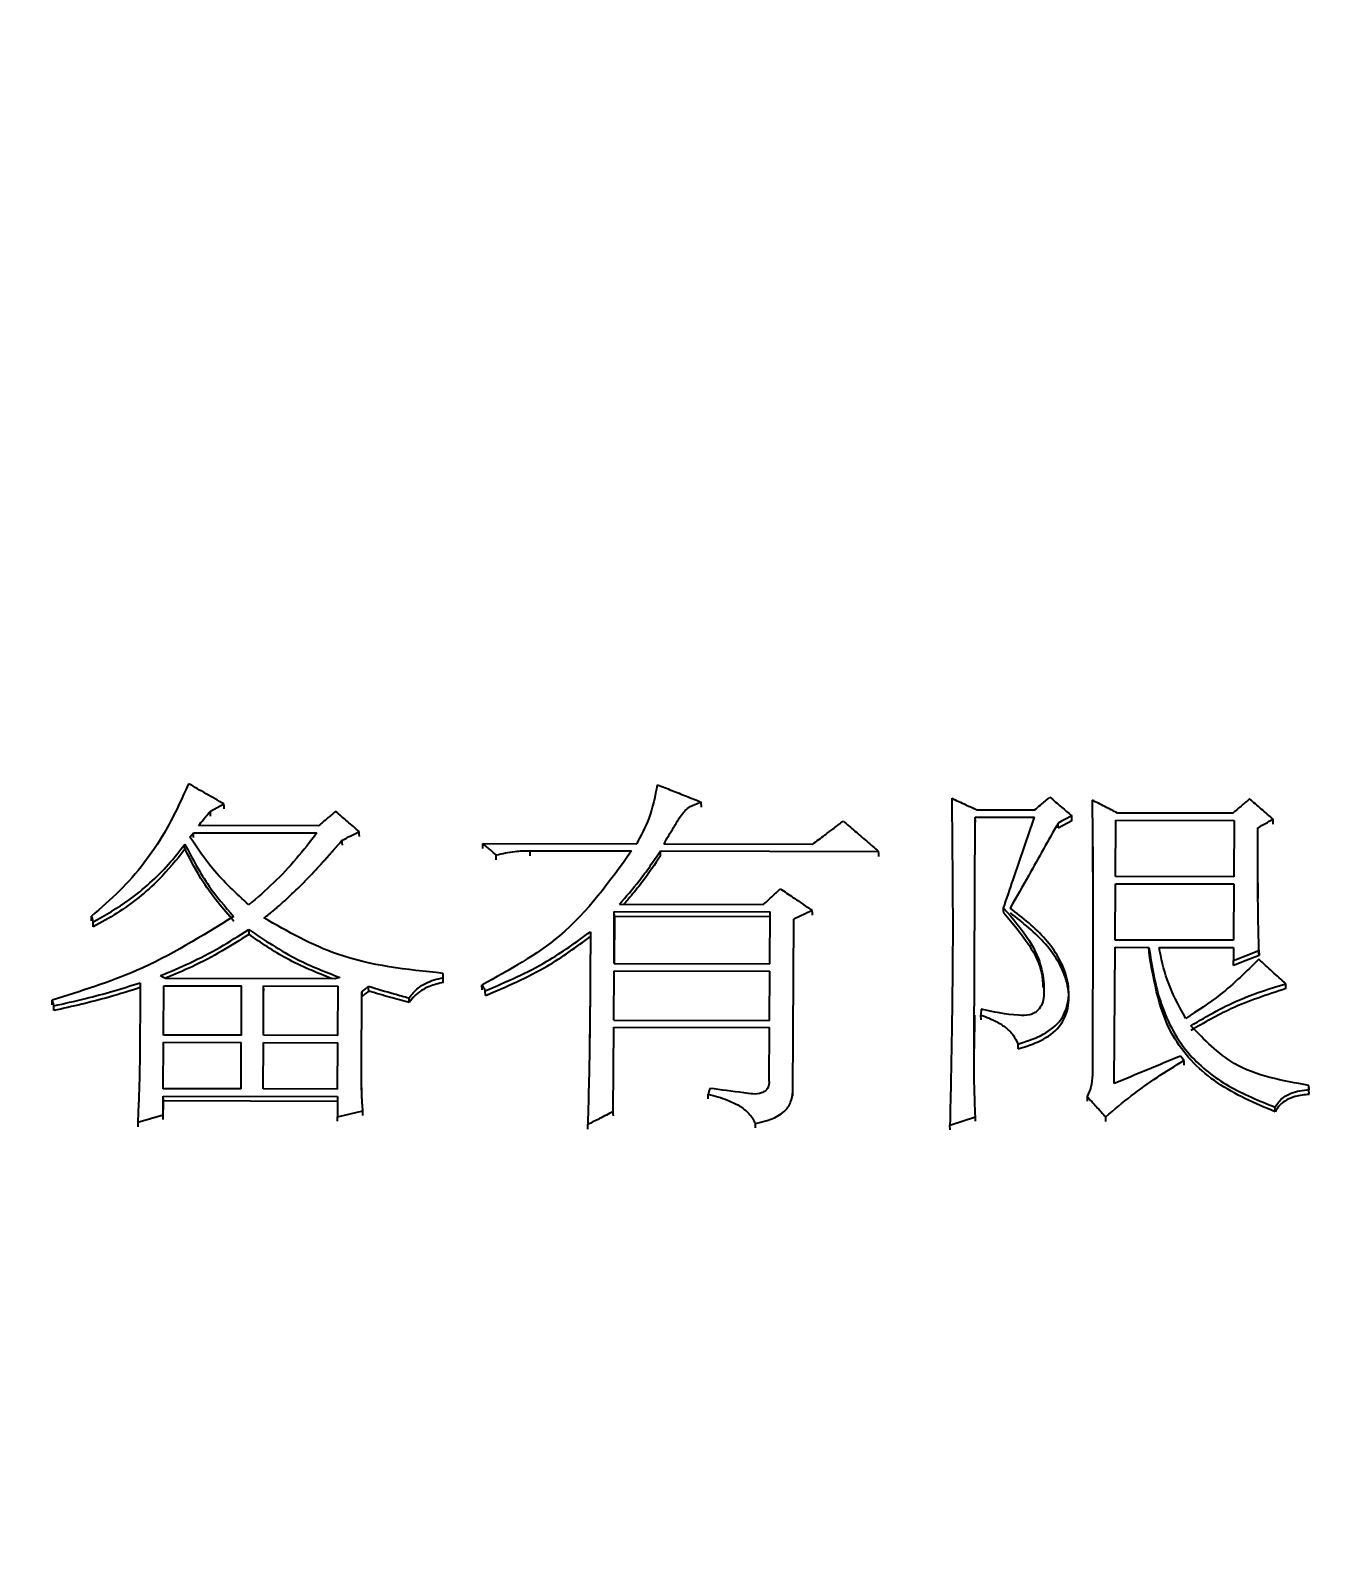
# Model space of a CAD drawing. Header units: millimetres. Extents: x 2312 to 3992, y 755 to 1943.
# Drawn here: x 2755.5 to 2762.91, y 1694.13 to 1702.97 of the extents above; entities that cross this region are included whole.
import ezdxf

# ---------------------------------------------------------------- set-up
doc = ezdxf.new("R2010")
doc.units = ezdxf.units.MM
doc.layers.add('标注', color=3, linetype='Continuous', lineweight=13)
doc.styles.add('SLDTEXTSTYLE1', font='txt.shx', dxfattribs={"width": 0.7, "bigfont": 'gbcbig.shx'})
doc.dimstyles.new('SLDDIMSTYLE12$0', dxfattribs={"dimtxt": 12, "dimasz": 10, "dimexe": 0, "dimexo": 0.0625, "dimgap": 0.875, "dimtad": 1, "dimdec": 1, "dimlfac": 1.8, "dimrnd": 1e-09, "dimzin": 12, "dimdsep": 46, "dimtxsty": 'SLDTEXTSTYLE1', "dimcen": 0.09, "dimdle": 8.16, "dimclrd": 3, "dimclre": 3, "dimadec": 0, "dimazin": 3, "dimtfac": 1, "dimtdec": 1, "dimtofl": 0, "dimtmove": 0, "dimatfit": 3, "dimfxl": 0, "dimfrac": 2, "dimtolj": 1, "dimlwd": 5, "dimlwe": 5, "dimarcsym": 0})

# ---------------------------------------------------------------- blocks, each defined once
blk = doc.blocks.new('*D45')
at = {"layer": 'Defpoints', "color": 0, "transparency": 16777216}
for p in [(2923.8087, 1855.6408), (2923.8087, 1839.6737), (2684.6011, 1694.1345)]:
    blk.add_point(p, dxfattribs=at)
at = {"layer": '标注', "color": 3, "lineweight": 5, "transparency": 16777216}
blk.add_line((2684.6011, 1694.197), (2684.6011, 1855.6408), dxfattribs=at)
at = {"layer": '标注', "color": 3, "linetype": 'Continuous', "lineweight": 5, "transparency": 16777216}
for p, q in [((2694.6011, 1855.6408), (2913.8087, 1855.6408)), ((2923.8087, 1839.7362), (2923.8087, 1855.6408))]:
    blk.add_line(p, q, dxfattribs=at)
at = {"layer": '标注', "color": 3, "transparency": 16777216}
for points in [[(2694.6011, 1857.3075), (2694.6011, 1853.9742), (2684.6011, 1855.6408)], [(2913.8087, 1857.3075), (2913.8087, 1853.9742), (2923.8087, 1855.6408)]]:
    blk.add_solid(points, dxfattribs=at)
at = {"layer": '标注', "color": 0, "transparency": 16777216, "insert": (2804.2049, 1867.9444), "char_height": 10, "attachment_point": 5, "style": 'SLDTEXTSTYLE1'}
blk.add_mtext('\\A1;{\\H2.28571x;290}', dxfattribs=at)

msp = doc.modelspace()

# ---------------------------------------------------------------- linework, layer by layer
at = {"color": 7, "linetype": 'Continuous', "lineweight": 25}
for p, q in [((2759.3541, 1698.4977), (2759.3533, 1698.5265)), ((2760.9398, 1698.4817), (2761.2708, 1698.481)), ((2757.1523, 1698.3904), (2756.4611, 1698.3919)), ((2760.9228, 1697.1341), (2760.9298, 1698.4403)), ((2760.9298, 1698.4403), (2761.2706, 1698.4395)), ((2760.9306, 1698.4116), (2760.9298, 1698.4403)), ((2761.4856, 1698.4184), (2761.4075, 1698.3772)), ((2761.736, 1698.0983), (2761.7378, 1698.422)), ((2761.7378, 1698.422), (2762.4192, 1698.4205)), ((2761.7385, 1698.3933), (2761.7378, 1698.422)), ((2762.4097, 1698.462), (2761.7477, 1698.4634)), ((2762.4192, 1698.4205), (2762.4174, 1698.0968)), ((2756.4317, 1698.3504), (2757.1423, 1698.3489)), ((2756.4325, 1698.322), (2756.4317, 1698.3504)), ((2762.5561, 1698.3502), (2762.5553, 1698.3787)), ((2756.3834, 1698.2559), (2756.3827, 1698.2842)), ((2758.0961, 1698.2888), (2758.9819, 1698.2869)), ((2758.0968, 1698.2604), (2758.0961, 1698.2888)), ((2758.1744, 1698.194), (2758.1736, 1698.2222)), ((2758.3684, 1698.2467), (2758.9525, 1698.2455)), ((2758.3692, 1698.2181), (2758.3684, 1698.2467)), ((2759.118, 1698.2451), (2760.3738, 1698.2424)), ((2759.1377, 1698.2865), (2759.9944, 1698.2847)), ((2762.5567, 1697.9709), (2762.5556, 1698.1541)), ((2761.734, 1697.7325), (2761.7358, 1698.0568)), ((2761.7358, 1698.0568), (2762.4172, 1698.0553)), ((2761.7365, 1698.0288), (2761.7358, 1698.0568)), ((2762.4174, 1698.0968), (2761.736, 1698.0983)), ((2762.4172, 1698.0553), (2762.4155, 1697.731)), ((2755.8457, 1697.8423), (2755.845, 1697.87)), ((2758.8517, 1697.5972), (2758.8533, 1697.8968)), ((2758.8541, 1697.8686), (2758.8526, 1697.5972)), ((2758.8533, 1697.8968), (2759.7489, 1697.8948)), ((2758.8541, 1697.8686), (2758.8533, 1697.8968)), ((2759.7488, 1697.8667), (2758.8541, 1697.8686)), ((2758.8827, 1697.9383), (2759.7102, 1697.9365)), ((2759.7473, 1697.5953), (2759.7489, 1697.8948)), ((2755.8553, 1697.8091), (2755.8545, 1697.8367)), ((2759.8797, 1696.8607), (2759.885, 1697.853)), ((2761.7296, 1696.9068), (2761.7338, 1697.6909)), ((2761.7338, 1697.6909), (2761.9285, 1697.6905)), ((2762.4155, 1697.731), (2761.734, 1697.7325)), ((2761.9293, 1697.6631), (2761.9285, 1697.6905)), ((2761.9869, 1697.6903), (2762.4152, 1697.6894)), ((2762.4152, 1697.6894), (2762.4148, 1697.6145)), ((2758.8517, 1697.5972), (2759.7473, 1697.5953)), ((2762.4156, 1697.5867), (2762.4148, 1697.6145)), ((2762.5613, 1697.6749), (2762.562, 1697.6446)), ((2757.2449, 1697.509), (2756.2714, 1697.5111)), ((2757.868, 1697.516), (2757.8681, 1697.541)), ((2757.8688, 1697.4889), (2757.868, 1697.516)), ((2757.8689, 1697.5139), (2757.8681, 1697.541)), ((2758.8499, 1697.2721), (2758.8514, 1697.5555)), ((2758.8514, 1697.5555), (2759.7471, 1697.5536)), ((2758.8522, 1697.5284), (2758.8514, 1697.5555)), ((2759.7456, 1697.2702), (2759.7471, 1697.5536)), ((2756.1252, 1697.4864), (2756.1227, 1697.0192)), ((2756.2599, 1697.1859), (2756.2614, 1697.4695)), ((2756.2614, 1697.4695), (2756.7092, 1697.4685)), ((2756.2622, 1697.4425), (2756.2614, 1697.4695)), ((2756.7077, 1697.1849), (2756.7092, 1697.4685)), ((2756.8343, 1697.1847), (2756.8358, 1697.4682)), ((2756.8358, 1697.4682), (2757.2641, 1697.4673)), ((2756.8366, 1697.4413), (2756.8358, 1697.4682)), ((2757.2626, 1697.1837), (2757.2641, 1697.4673)), ((2757.398, 1696.9997), (2757.4002, 1697.4337)), ((2757.4002, 1697.4337), (2757.401, 1697.4068)), ((2758.0924, 1697.4469), (2758.0916, 1697.4739)), ((2758.1117, 1697.4136), (2758.1109, 1697.4405)), ((2758.7138, 1697.4238), (2758.7103, 1697.1139)), ((2761.4663, 1697.4335), (2761.4655, 1697.4606)), ((2762.7166, 1697.4536), (2762.7158, 1697.4806)), ((2755.6192, 1697.3607), (2755.6185, 1697.3875)), ((2757.6734, 1697.3729), (2757.6727, 1697.3997)), ((2760.9628, 1697.3343), (2760.9626, 1697.3009)), ((2758.8499, 1697.2721), (2759.7456, 1697.2702)), ((2760.9246, 1697.3007), (2760.9236, 1697.107)), ((2760.9634, 1697.2742), (2760.9626, 1697.3009)), ((2756.7077, 1697.1849), (2756.2599, 1697.1859)), ((2757.2626, 1697.1837), (2756.8343, 1697.1847)), ((2758.8472, 1696.7458), (2758.8497, 1697.2304)), ((2758.8497, 1697.2304), (2759.7453, 1697.2285)), ((2759.7437, 1696.9195), (2759.7453, 1697.2285)), ((2756.2583, 1696.8768), (2756.2597, 1697.1442)), ((2756.2597, 1697.1442), (2756.7075, 1697.1432)), ((2756.2605, 1697.1178), (2756.2597, 1697.1442)), ((2756.7061, 1696.8759), (2756.7075, 1697.1432)), ((2756.8327, 1696.8756), (2756.8341, 1697.1429)), ((2756.8341, 1697.1429), (2757.2624, 1697.142)), ((2756.8348, 1697.1165), (2756.8341, 1697.1429)), ((2757.261, 1696.8747), (2757.2624, 1697.142)), ((2760.9236, 1697.107), (2760.9228, 1697.1341)), ((2761.1767, 1697.1072), (2761.1759, 1697.1336)), ((2757.3987, 1696.9736), (2757.398, 1696.9997)), ((2762.1295, 1697.0397), (2762.1302, 1697.0134)), ((2762.849, 1696.871), (2762.8491, 1696.8961)), ((2762.8499, 1696.8701), (2762.8491, 1696.8961)), ((2756.2575, 1696.7263), (2756.2581, 1696.835)), ((2756.2581, 1696.835), (2757.2608, 1696.8329)), ((2756.2589, 1696.8084), (2756.2581, 1696.835)), ((2756.7061, 1696.8759), (2756.2583, 1696.8768)), ((2756.2583, 1696.6998), (2756.2589, 1696.8084)), ((2756.2589, 1696.8084), (2757.2606, 1696.8062)), ((2757.261, 1696.8747), (2756.8327, 1696.8756)), ((2757.2608, 1696.8329), (2757.2602, 1696.7158)), ((2759.8805, 1696.8348), (2759.8797, 1696.8607)), ((2762.8498, 1696.8451), (2762.849, 1696.871)), ((2757.2609, 1696.6901), (2757.2602, 1696.7158)), ((2760.7841, 1696.6664), (2760.9303, 1696.7162)), ((2758.7015, 1696.6452), (2758.7008, 1696.6708)), ((2760.7848, 1696.6408), (2760.7841, 1696.6664))]:
    msp.add_line(p, q, dxfattribs=at)
at = {"color": 7, "linetype": 'Continuous', "lineweight": 25, "flags": 128}
for points in [[(2756.5297, 1698.4746), (2756.5688, 1698.4953), (2756.6078, 1698.5159)], [(2756.5305, 1698.4459), (2756.5301, 1698.4619), (2756.5297, 1698.4746)], [(2756.6086, 1698.4871), (2756.6082, 1698.5031), (2756.6078, 1698.5159)], [(2761.4848, 1698.4474), (2761.4457, 1698.4267), (2761.4262, 1698.4164), (2761.4067, 1698.4061)], [(2761.4075, 1698.3775), (2761.407, 1698.3934), (2761.4067, 1698.4061)], [(2761.4856, 1698.4184), (2761.4851, 1698.4346), (2761.4848, 1698.4474)], [(2762.6439, 1698.3997), (2762.6435, 1698.4156), (2762.6432, 1698.4283)], [(2756.4121, 1698.3256), (2756.4219, 1698.338), (2756.4317, 1698.3504)], [(2757.2889, 1698.2787), (2757.2885, 1698.2945), (2757.2881, 1698.3071)], [(2757.3865, 1698.3282), (2757.3861, 1698.344), (2757.3858, 1698.3567)], [(2759.1188, 1698.2168), (2759.1184, 1698.2325), (2759.118, 1698.2451)], [(2760.3746, 1698.2141), (2760.3742, 1698.2298), (2760.3738, 1698.2424)], [(2759.9923, 1697.9026), (2759.9518, 1697.8839), (2759.9184, 1697.8684), (2759.885, 1697.853)], [(2759.9931, 1697.8749), (2759.9927, 1697.8902), (2759.9923, 1697.9026)], [(2761.0933, 1697.8891), (2761.0929, 1697.9028), (2761.0925, 1697.9169)], [(2756.75, 1697.7932), (2756.7502, 1697.786), (2756.7504, 1697.7789), (2756.7507, 1697.7657)], [(2759.8857, 1697.8253), (2759.8853, 1697.8406), (2759.885, 1697.853)], [(2761.7346, 1697.6635), (2761.7341, 1697.6786), (2761.7338, 1697.6909)], [(2762.4148, 1697.6145), (2762.488, 1697.6435), (2762.5612, 1697.6725)], [(2762.562, 1697.6446), (2762.4888, 1697.6157), (2762.4156, 1697.5867)], [(2762.562, 1697.6446), (2762.5615, 1697.6602), (2762.5612, 1697.6725)], [(2756.2714, 1697.5111), (2756.2568, 1697.5195), (2756.2423, 1697.5278)], [(2757.2742, 1697.5173), (2757.2595, 1697.5131), (2757.2449, 1697.509)], [(2757.4002, 1697.4337), (2757.4198, 1697.4503), (2757.4394, 1697.4669)], [(2757.4402, 1697.4394), (2757.4206, 1697.4228), (2757.401, 1697.4062)], [(2757.4402, 1697.4394), (2757.4397, 1697.4548), (2757.4394, 1697.4669)], [(2755.6288, 1697.3273), (2755.6284, 1697.3421), (2755.628, 1697.3541)], [(2758.8505, 1697.2038), (2758.8501, 1697.2184), (2758.8497, 1697.2304)], [(2762.1295, 1697.0397), (2762.1198, 1697.0522), (2762.1101, 1697.0648)], [(2759.3936, 1696.8191), (2759.3933, 1696.8291), (2759.3931, 1696.837), (2759.3929, 1696.845)], [(2761.5735, 1696.8319), (2761.5737, 1696.8253), (2761.5739, 1696.8186), (2761.5742, 1696.8061)], [(2756.1113, 1696.6848), (2756.1844, 1696.7055), (2756.2575, 1696.7263)], [(2756.2583, 1696.7006), (2756.2579, 1696.7146), (2756.2575, 1696.7263)], [(2757.2602, 1696.7158), (2757.3333, 1696.7324), (2757.4064, 1696.7489)], [(2757.4072, 1696.7224), (2757.4067, 1696.7372), (2757.4064, 1696.7489)], [(2758.8479, 1696.7201), (2758.8475, 1696.7341), (2758.8472, 1696.7458)], [(2760.9311, 1696.6906), (2760.9307, 1696.7046), (2760.9303, 1696.7162)], [(2761.6807, 1696.689), (2761.6803, 1696.703), (2761.6799, 1696.7146)], [(2762.6545, 1696.7453), (2762.6543, 1696.752), (2762.6541, 1696.7594), (2762.6538, 1696.7711)], [(2756.1113, 1696.6848), (2756.1117, 1696.67), (2756.1121, 1696.6583)], [(2759.6653, 1696.6515), (2759.6651, 1696.6583), (2759.6649, 1696.6659), (2759.6646, 1696.6771)]]:
    msp.add_lwpolyline(points, dxfattribs=at)
at = {"color": 7, "linetype": 'Continuous', "lineweight": 25}
for points, knots in [([(2756.404, 1698.6323), (2756.3606, 1698.5361), (2756.2887, 1698.3768), (2756.1497, 1698.1722), (2756.0095, 1698.011), (2755.9, 1697.9172), (2755.8449, 1697.87)], [0, 0, 0, 0, 0.334574, 0.553688, 0.775445, 1, 1, 1, 1]), ([(2756.6078, 1698.5159), (2756.5739, 1698.5353), (2756.5059, 1698.5741), (2756.438, 1698.6129), (2756.404, 1698.6323)], [0, 0, 0, 0, 0.5, 1, 1, 1, 1]), ([(2759.1006, 1698.6265), (2759.0876, 1698.5606), (2759.0643, 1698.4422), (2759.0072, 1698.3346), (2758.9819, 1698.2869)], [0, 0, 0, 0, 0.5566837, 1, 1, 1, 1]), ([(2759.1006, 1698.6265), (2759.1283, 1698.6156), (2759.1842, 1698.5935), (2759.2684, 1698.5601), (2759.325, 1698.5377), (2759.3532, 1698.5265)], [0, 0, 0, 0, 0.328333, 0.664167, 1, 1, 1, 1]), ([(2756.4611, 1698.3919), (2756.4704, 1698.403), (2756.4865, 1698.4224), (2756.5093, 1698.45), (2756.5229, 1698.4664), (2756.5297, 1698.4746)], [0, 0, 0, 0, 0.405621, 0.70281, 1, 1, 1, 1]), ([(2757.2501, 1698.4731), (2757.2338, 1698.4593), (2757.2012, 1698.4317), (2757.1686, 1698.4042), (2757.1523, 1698.3904)], [0, 0, 0, 0, 0.500001, 1, 1, 1, 1]), ([(2757.3858, 1698.3567), (2757.3632, 1698.3761), (2757.3179, 1698.4149), (2757.2727, 1698.4537), (2757.2501, 1698.4731)], [0, 0, 0, 0, 0.500001, 1, 1, 1, 1]), ([(2759.1377, 1698.2865), (2759.1568, 1698.318), (2759.1882, 1698.37), (2759.2306, 1698.4426), (2759.2785, 1698.5019), (2759.328, 1698.5182), (2759.3532, 1698.5265)], [0, 0, 0, 0, 0.334537, 0.551409, 0.771322, 1, 1, 1, 1]), ([(2760.7941, 1698.5483), (2760.7975, 1698.2561), (2760.8025, 1697.8177), (2760.7946, 1697.1898), (2760.7879, 1696.8545), (2760.7841, 1696.6664)], [0, 0, 0, 0, 0.467547, 0.701316, 1, 1, 1, 1]), ([(2760.7941, 1698.5483), (2760.8076, 1698.5421), (2760.8346, 1698.5298), (2760.8832, 1698.5076), (2760.9182, 1698.4916), (2760.9398, 1698.4817)], [0, 0, 0, 0, 0.277847, 0.555694, 1, 1, 1, 1]), ([(2761.2708, 1698.481), (2761.282, 1698.4905), (2761.3023, 1698.5076), (2761.3316, 1698.5324), (2761.3498, 1698.5477), (2761.3588, 1698.5554)], [0, 0, 0, 0, 0.381894, 0.690947, 1, 1, 1, 1]), ([(2761.3588, 1698.5554), (2761.3699, 1698.5459), (2761.3921, 1698.5268), (2761.4341, 1698.4908), (2761.465, 1698.4643), (2761.4848, 1698.4474)], [0, 0, 0, 0, 0.264385, 0.52877, 1, 1, 1, 1]), ([(2761.6021, 1698.5383), (2761.6024, 1698.5108), (2761.604, 1698.3734), (2761.608, 1698.0419), (2761.6058, 1697.6399), (2761.6043, 1697.2502), (2761.6036, 1697.0549), (2761.6033, 1696.9573)], [0, 0, 0, 0, 0.052356, 0.261783, 0.630871, 0.815433, 1, 1, 1, 1]), ([(2761.7477, 1698.4634), (2761.7235, 1698.4759), (2761.6749, 1698.5008), (2761.6264, 1698.5258), (2761.6021, 1698.5383)], [0, 0, 0, 0, 0.5000008, 1, 1, 1, 1]), ([(2762.5075, 1698.5446), (2762.4912, 1698.5308), (2762.4586, 1698.5033), (2762.426, 1698.4757), (2762.4097, 1698.462)], [0, 0, 0, 0, 0.500001, 1, 1, 1, 1]), ([(2762.6432, 1698.4283), (2762.6206, 1698.4477), (2762.5753, 1698.4865), (2762.5301, 1698.5252), (2762.5075, 1698.5446)], [0, 0, 0, 0, 0.500001, 1, 1, 1, 1]), ([(2759.9944, 1698.2847), (2760.0179, 1698.3024), (2760.059, 1698.3333), (2760.1177, 1698.3774), (2760.1528, 1698.4038), (2760.1704, 1698.417)], [0, 0, 0, 0, 0.401179, 0.700589, 1, 1, 1, 1]), ([(2760.1704, 1698.417), (2760.1926, 1698.398), (2760.2376, 1698.3594), (2760.3054, 1698.3012), (2760.351, 1698.262), (2760.3738, 1698.2424)], [0, 0, 0, 0, 0.327334, 0.663667, 1, 1, 1, 1]), ([(2761.0925, 1697.9169), (2761.1109, 1697.9711), (2761.1499, 1698.0855), (2761.2092, 1698.2597), (2761.2501, 1698.3796), (2761.2706, 1698.4395)], [0, 0, 0, 0, 0.3110482, 0.6555228, 1, 1, 1, 1]), ([(2761.4067, 1698.4061), (2761.3784, 1698.3559), (2761.3218, 1698.2554), (2761.2301, 1698.0924), (2761.1666, 1697.9794), (2761.1314, 1697.9168)], [0, 0, 0, 0, 0.308208, 0.616415, 1, 1, 1, 1]), ([(2762.5553, 1698.3787), (2762.5699, 1698.387), (2762.5992, 1698.4035), (2762.6285, 1698.42), (2762.6432, 1698.4283)], [0, 0, 0, 0, 0.500002, 1, 1, 1, 1]), ([(2756.7507, 1697.9346), (2756.6779, 1698.0011), (2756.5489, 1698.1192), (2756.4536, 1698.2629), (2756.4121, 1698.3256)], [0, 0, 0, 0, 0.563805, 1, 1, 1, 1]), ([(2757.1423, 1698.3489), (2757.1033, 1698.2987), (2757.0256, 1698.1991), (2756.8957, 1698.0593), (2756.7992, 1697.9763), (2756.7507, 1697.9346)], [0, 0, 0, 0, 0.335797, 0.666653, 1, 1, 1, 1]), ([(2756.8379, 1697.8595), (2756.8401, 1697.8612), (2756.8432, 1697.8638), (2756.8475, 1697.8671), (2756.8518, 1697.8705), (2756.8561, 1697.8739), (2756.8603, 1697.8773), (2756.8635, 1697.8798), (2756.8678, 1697.8832), (2756.872, 1697.8866), (2756.8763, 1697.89), (2756.8795, 1697.8926), (2756.8826, 1697.8951), (2756.8869, 1697.8985), (2756.8921, 1697.9028), (2756.8974, 1697.9072), (2756.9047, 1697.9132), (2756.9266, 1697.9316), (2756.9793, 1697.9786), (2757.0338, 1698.0314), (2757.1023, 1698.1006), (2757.1411, 1698.142), (2757.1737, 1698.178), (2757.1791, 1698.184), (2757.1864, 1698.192), (2757.1936, 1698.2), (2757.2008, 1698.208), (2757.2061, 1698.2141), (2757.2133, 1698.2221), (2757.2205, 1698.2302), (2757.2276, 1698.2382), (2757.233, 1698.2443), (2757.2374, 1698.2494), (2757.241, 1698.2534), (2757.2437, 1698.2564), (2757.2472, 1698.2605), (2757.2508, 1698.2645), (2757.2543, 1698.2686), (2757.257, 1698.2716), (2757.2606, 1698.2757), (2757.2641, 1698.2797), (2757.2677, 1698.2838), (2757.2703, 1698.2868), (2757.2739, 1698.2909), (2757.2774, 1698.2949), (2757.281, 1698.299), (2757.2843, 1698.3027), (2757.2866, 1698.3054), (2757.2881, 1698.3071)], [0, 0, 0, 0, 0.012734, 0.019116, 0.025497, 0.038261, 0.044642, 0.051024, 0.057405, 0.070169, 0.07655, 0.082932, 0.089313, 0.095695, 0.108458, 0.121222, 0.127603, 0.15313, 0.255256, 0.459524, 0.510578, 0.714829, 0.727592, 0.740355, 0.753119, 0.778645, 0.791408, 0.804172, 0.816935, 0.842461, 0.855225, 0.867988, 0.880751, 0.887133, 0.893514, 0.899896, 0.912659, 0.919041, 0.925422, 0.931804, 0.944567, 0.950949, 0.95733, 0.963712, 0.976475, 0.982857, 0.989238, 1, 1, 1, 1]), ([(2757.2881, 1698.3071), (2757.3044, 1698.3154), (2757.337, 1698.3319), (2757.3695, 1698.3484), (2757.3858, 1698.3567)], [0, 0, 0, 0, 0.500003, 1, 1, 1, 1]), ([(2761.604, 1698.3115), (2761.604, 1698.3115), (2761.604, 1698.3116), (2761.604, 1698.3114), (2761.604, 1698.311), (2761.604, 1698.3103), (2761.6039, 1698.309), (2761.6039, 1698.2929), (2761.6048, 1698.1676), (2761.6063, 1697.8914), (2761.6056, 1697.6317), (2761.6052, 1697.4758)], [0, 0, 0, 0, 0.000211, 0.000966, 0.001735, 0.002609, 0.003646, 0.006314, 0.056879, 0.433726, 1, 1, 1, 1]), ([(2762.5612, 1697.6725), (2762.5582, 1697.8141), (2762.5543, 1698.0027), (2762.5549, 1698.238), (2762.5551, 1698.3318), (2762.5553, 1698.3787)], [0, 0, 0, 0, 0.600843, 0.80042, 1, 1, 1, 1]), ([(2755.8545, 1697.8367), (2755.9253, 1697.8768), (2756.0413, 1697.9425), (2756.1826, 1698.0592), (2756.2909, 1698.1659), (2756.3522, 1698.2449), (2756.3826, 1698.2842)], [0, 0, 0, 0, 0.345466, 0.566001, 0.784169, 1, 1, 1, 1]), ([(2756.3834, 1698.2555), (2756.3351, 1698.1954), (2756.2552, 1698.0958), (2756.1196, 1697.9762), (2755.9936, 1697.8845), (2755.9016, 1697.834), (2755.8553, 1697.8087)], [0, 0, 0, 0, 0.334263, 0.553674, 0.775654, 1, 1, 1, 1]), ([(2756.3827, 1698.2842), (2756.4258, 1698.2016), (2756.5032, 1698.0532), (2756.6137, 1697.9251), (2756.6627, 1697.8683)], [0, 0, 0, 0, 0.556523, 1, 1, 1, 1]), ([(2756.6635, 1697.8402), (2756.602, 1697.9129), (2756.4927, 1698.042), (2756.4167, 1698.1906), (2756.3835, 1698.2555)], [0, 0, 0, 0, 0.563225, 1, 1, 1, 1]), ([(2758.9525, 1698.2455), (2758.8267, 1698.0701), (2758.5986, 1697.752), (2758.2486, 1697.56), (2758.0916, 1697.4739)], [0, 0, 0, 0, 0.551463, 1, 1, 1, 1]), ([(2758.1736, 1698.2222), (2758.1625, 1698.2318), (2758.144, 1698.2476), (2758.1182, 1698.2698), (2758.1034, 1698.2825), (2758.0961, 1698.2888)], [0, 0, 0, 0, 0.4296251, 0.7148125, 1, 1, 1, 1]), ([(2758.1736, 1698.2222), (2758.2094, 1698.2304), (2758.2735, 1698.245), (2758.3394, 1698.2462), (2758.3684, 1698.2467)], [0, 0, 0, 0, 0.558776, 1, 1, 1, 1]), ([(2758.8827, 1697.9383), (2758.9212, 1697.9826), (2758.9828, 1698.0537), (2759.0593, 1698.1575), (2759.0984, 1698.2159), (2759.118, 1698.2451)], [0, 0, 0, 0, 0.4531873, 0.7263549, 1, 1, 1, 1]), ([(2759.1188, 1698.2165), (2759.0858, 1698.1677), (2759.0333, 1698.0902), (2758.9607, 1697.9988), (2758.9227, 1697.9553), (2758.9078, 1697.9382)], [0, 0, 0, 0, 0.506666, 0.806065, 1, 1, 1, 1]), ([(2759.7102, 1697.9365), (2759.7209, 1697.9465), (2759.7426, 1697.9667), (2759.7752, 1697.9971), (2759.7971, 1698.0175), (2759.808, 1698.0277)], [0, 0, 0, 0, 0.328624, 0.664312, 1, 1, 1, 1]), ([(2759.808, 1698.0277), (2759.8324, 1698.0112), (2759.8753, 1697.9821), (2759.9367, 1697.9404), (2759.9738, 1697.9152), (2759.9923, 1697.9026)], [0, 0, 0, 0, 0.39674, 0.69837, 1, 1, 1, 1]), ([(2756.6627, 1697.8683), (2756.4812, 1697.7554), (2756.1545, 1697.552), (2755.7834, 1697.4381), (2755.6185, 1697.3875)], [0, 0, 0, 0, 0.555351, 1, 1, 1, 1]), ([(2755.845, 1697.87), (2755.8466, 1697.8644), (2755.8497, 1697.8533), (2755.8529, 1697.8423), (2755.8545, 1697.8367)], [0, 0, 0, 0, 0.500657, 1, 1, 1, 1]), ([(2757.8681, 1697.541), (2757.6599, 1697.5627), (2757.2916, 1697.601), (2756.9754, 1697.7812), (2756.8379, 1697.8595)], [0, 0, 0, 0, 0.565204, 1, 1, 1, 1]), ([(2761.0925, 1697.9169), (2761.1447, 1697.8571), (2761.2372, 1697.7514), (2761.3177, 1697.58), (2761.328, 1697.4546), (2761.321, 1697.3761), (2761.3005, 1697.3382), (2761.2748, 1697.3134), (2761.2335, 1697.297), (2761.126, 1697.3004), (2761.0341, 1697.3195), (2760.9628, 1697.3343)], [0, 0, 0, 0, 0.238272, 0.421507, 0.564341, 0.620408, 0.659481, 0.692106, 0.724915, 0.786663, 1, 1, 1, 1]), ([(2761.0933, 1697.8887), (2761.1449, 1697.8289), (2761.2361, 1697.7232), (2761.3142, 1697.5716), (2761.3184, 1697.4852), (2761.3197, 1697.4587)], [0, 0, 0, 0, 0.474681, 0.83885, 1, 1, 1, 1]), ([(2761.1759, 1697.1336), (2761.22, 1697.1477), (2761.3067, 1697.1754), (2761.4223, 1697.2547), (2761.4746, 1697.3817), (2761.4598, 1697.5558), (2761.3426, 1697.7506), (2761.2027, 1697.8607), (2761.1314, 1697.9168)], [0, 0, 0, 0, 0.127722, 0.251241, 0.37674, 0.501176, 0.745599, 1, 1, 1, 1]), ([(2761.1767, 1697.1065), (2761.2208, 1697.1205), (2761.3075, 1697.1482), (2761.4231, 1697.2274), (2761.4754, 1697.3542), (2761.4605, 1697.5281), (2761.3433, 1697.7226), (2761.2035, 1697.8326), (2761.1322, 1697.8886)], [0, 0, 0, 0, 0.127805, 0.251362, 0.376817, 0.501186, 0.745549, 1, 1, 1, 1]), ([(2756.2423, 1697.5278), (2756.2985, 1697.5513), (2756.4151, 1697.6), (2756.5851, 1697.6885), (2756.6949, 1697.7582), (2756.7499, 1697.7932)], [0, 0, 0, 0, 0.3175685, 0.6577832, 1, 1, 1, 1]), ([(2756.75, 1697.7932), (2756.8414, 1697.7319), (2757.0056, 1697.6218), (2757.1916, 1697.5494), (2757.2742, 1697.5173)], [0, 0, 0, 0, 0.556328, 1, 1, 1, 1]), ([(2758.1109, 1697.4405), (2758.2322, 1697.4926), (2758.4473, 1697.585), (2758.6346, 1697.7212), (2758.7163, 1697.7806)], [0, 0, 0, 0, 0.563625, 1, 1, 1, 1]), ([(2758.7164, 1697.7806), (2758.7156, 1697.6815), (2758.7141, 1697.4831), (2758.7122, 1697.1134), (2758.7052, 1696.8423), (2758.7008, 1696.6708)], [0, 0, 0, 0, 0.2686959, 0.5373919, 1, 1, 1, 1]), ([(2756.7507, 1697.7652), (2756.7002, 1697.7329), (2756.5949, 1697.6655), (2756.4356, 1697.582), (2756.3252, 1697.5354), (2756.2752, 1697.5143)], [0, 0, 0, 0, 0.334982, 0.698942, 1, 1, 1, 1]), ([(2757.2316, 1697.509), (2757.1419, 1697.5449), (2756.9714, 1697.6131), (2756.8217, 1697.7163), (2756.7507, 1697.7652)], [0, 0, 0, 0, 0.5258, 1, 1, 1, 1]), ([(2758.1117, 1697.413), (2758.233, 1697.465), (2758.448, 1697.5573), (2758.6354, 1697.6933), (2758.7171, 1697.7527)], [0, 0, 0, 0, 0.563672, 1, 1, 1, 1]), ([(2761.9285, 1697.6905), (2761.9459, 1697.581), (2761.9809, 1697.3607), (2762.1357, 1697.0724), (2762.3829, 1696.8804), (2762.5628, 1696.8078), (2762.6538, 1696.7711)], [0, 0, 0, 0, 0.270784, 0.545188, 0.769924, 1, 1, 1, 1]), ([(2762.1405, 1697.2818), (2762.1006, 1697.3547), (2762.0296, 1697.4844), (2761.9999, 1697.6276), (2761.9869, 1697.6903)], [0, 0, 0, 0, 0.561971, 1, 1, 1, 1]), ([(2762.5609, 1697.6749), (2762.561, 1697.675), (2762.5611, 1697.6752), (2762.5612, 1697.678), (2762.5611, 1697.6797), (2762.5611, 1697.6813), (2762.5611, 1697.6838), (2762.5609, 1697.6926), (2762.5608, 1697.7007), (2762.5606, 1697.7078)], [0, 0, 0, 0, 0.352173, 0.453333, 0.501082, 0.547034, 0.593684, 0.645531, 1, 1, 1, 1]), ([(2762.6546, 1696.7445), (2762.54, 1696.7928), (2762.3151, 1696.8876), (2762.0078, 1697.1961), (2761.9588, 1697.4872), (2761.9293, 1697.6626)], [0, 0, 0, 0, 0.29219, 0.57376, 1, 1, 1, 1]), ([(2762.5609, 1697.6225), (2762.4896, 1697.5518), (2762.3614, 1697.4247), (2762.2084, 1697.3257), (2762.1405, 1697.2818)], [0, 0, 0, 0, 0.556251, 1, 1, 1, 1]), ([(2762.7158, 1697.4806), (2762.69, 1697.5043), (2762.6384, 1697.5516), (2762.5867, 1697.5989), (2762.5609, 1697.6225)], [0, 0, 0, 0, 0.499715, 1, 1, 1, 1]), ([(2757.6727, 1697.3997), (2757.6885, 1697.4197), (2757.7149, 1697.453), (2757.7668, 1697.485), (2757.8158, 1697.5047), (2757.8505, 1697.5122), (2757.868, 1697.516)], [0, 0, 0, 0, 0.329696, 0.549534, 0.773574, 1, 1, 1, 1]), ([(2755.628, 1697.3541), (2755.6893, 1697.3676), (2755.8038, 1697.3928), (2755.9694, 1697.4378), (2756.0733, 1697.4702), (2756.1252, 1697.4864)], [0, 0, 0, 0, 0.365327, 0.682454, 1, 1, 1, 1]), ([(2756.126, 1697.4588), (2756.0669, 1697.4401), (2755.9557, 1697.4049), (2755.7892, 1697.3628), (2755.6823, 1697.3387), (2755.6288, 1697.3267)], [0, 0, 0, 0, 0.3617642, 0.6807199, 1, 1, 1, 1]), ([(2757.4394, 1697.4669), (2757.4883, 1697.4521), (2757.5658, 1697.4287), (2757.6439, 1697.4075), (2757.6727, 1697.3997)], [0, 0, 0, 0, 0.632425, 1, 1, 1, 1]), ([(2757.6734, 1697.3723), (2757.6358, 1697.3825), (2757.5576, 1697.4038), (2757.4802, 1697.4272), (2757.4402, 1697.4394)], [0, 0, 0, 0, 0.482458, 1, 1, 1, 1]), ([(2757.8688, 1697.4884), (2757.8419, 1697.4822), (2757.7979, 1697.4721), (2757.7429, 1697.4434), (2757.7027, 1697.412), (2757.6831, 1697.3854), (2757.6735, 1697.3723)], [0, 0, 0, 0, 0.34853, 0.57035, 0.787665, 1, 1, 1, 1]), ([(2758.0917, 1697.4738), (2758.0949, 1697.4683), (2758.1013, 1697.4572), (2758.1077, 1697.4461), (2758.1109, 1697.4405)], [0, 0, 0, 0, 0.500751, 1, 1, 1, 1]), ([(2762.1695, 1697.2399), (2762.2657, 1697.2961), (2762.4383, 1697.3967), (2762.6307, 1697.4549), (2762.7158, 1697.4806)], [0, 0, 0, 0, 0.55797, 1, 1, 1, 1]), ([(2762.7166, 1697.4531), (2762.6094, 1697.418), (2762.4185, 1697.3557), (2762.2459, 1697.2563), (2762.1703, 1697.2127)], [0, 0, 0, 0, 0.561642, 1, 1, 1, 1]), ([(2755.6185, 1697.3875), (2755.6201, 1697.3819), (2755.6232, 1697.3708), (2755.6264, 1697.3597), (2755.628, 1697.3541)], [0, 0, 0, 0, 0.500003, 1, 1, 1, 1]), ([(2760.9626, 1697.3009), (2760.9936, 1697.2891), (2761.0442, 1697.2697), (2761.107, 1697.23), (2761.1508, 1697.1868), (2761.1676, 1697.1512), (2761.1759, 1697.1336)], [0, 0, 0, 0, 0.349206, 0.57168, 0.788739, 1, 1, 1, 1]), ([(2762.8491, 1696.8961), (2762.6967, 1696.9229), (2762.4295, 1696.97), (2762.2476, 1697.1588), (2762.1695, 1697.2399)], [0, 0, 0, 0, 0.570587, 1, 1, 1, 1]), ([(2760.9303, 1696.7162), (2760.9281, 1696.775), (2760.9243, 1696.8741), (2760.9229, 1697.0134), (2760.9228, 1697.0938), (2760.9228, 1697.1341)], [0, 0, 0, 0, 0.421909, 0.710935, 1, 1, 1, 1]), ([(2762.1101, 1697.0648), (2762.0467, 1697.0385), (2761.9199, 1696.9858), (2761.793, 1696.9332), (2761.7296, 1696.9068)], [0, 0, 0, 0, 0.5, 1, 1, 1, 1]), ([(2756.1227, 1697.0192), (2756.1222, 1696.9871), (2756.1211, 1696.923), (2756.1177, 1696.8115), (2756.1137, 1696.7321), (2756.1113, 1696.6848)], [0, 0, 0, 0, 0.287779, 0.575565, 1, 1, 1, 1]), ([(2757.4064, 1696.7489), (2757.4043, 1696.7781), (2757.4004, 1696.8344), (2757.3984, 1696.9181), (2757.3981, 1696.9725), (2757.398, 1696.9997)], [0, 0, 0, 0, 0.348998, 0.674425, 1, 1, 1, 1]), ([(2761.6799, 1696.7146), (2761.7285, 1696.756), (2761.8229, 1696.8365), (2761.9744, 1696.9436), (2762.0777, 1697.0076), (2762.1295, 1697.0397)], [0, 0, 0, 0, 0.345359, 0.672117, 1, 1, 1, 1]), ([(2757.4012, 1696.8326), (2757.401, 1696.8425), (2757.4005, 1696.8631), (2757.3997, 1696.8857), (2757.3993, 1696.8974)], [0, 0, 0, 0, 0.481502, 1, 1, 1, 1]), ([(2759.7438, 1696.9195), (2759.743, 1696.9068), (2759.7418, 1696.8864), (2759.7231, 1696.8636), (2759.6778, 1696.8403), (2759.5644, 1696.8588), (2759.467, 1696.8706), (2759.4028, 1696.8784)], [0, 0, 0, 0, 0.0999923, 0.161179, 0.2253574, 0.4889427, 1, 1, 1, 1]), ([(2761.6033, 1696.9573), (2761.6018, 1696.9331), (2761.599, 1696.8897), (2761.5813, 1696.8497), (2761.5735, 1696.8319)], [0, 0, 0, 0, 0.557418, 1, 1, 1, 1]), ([(2759.4028, 1696.8784), (2759.4011, 1696.8729), (2759.3978, 1696.8617), (2759.3945, 1696.8506), (2759.3929, 1696.845)], [0, 0, 0, 0, 0.4999987, 1, 1, 1, 1]), ([(2759.3929, 1696.845), (2759.4307, 1696.8353), (2759.4926, 1696.8193), (2759.5714, 1696.781), (2759.6306, 1696.7379), (2759.6534, 1696.6972), (2759.6646, 1696.6771)], [0, 0, 0, 0, 0.348975, 0.571883, 0.789677, 1, 1, 1, 1]), ([(2759.6646, 1696.6771), (2759.7258, 1696.6915), (2759.8099, 1696.7112), (2759.8725, 1696.7973), (2759.8773, 1696.8397), (2759.8797, 1696.8607)], [0, 0, 0, 0, 0.5762318, 0.7907429, 1, 1, 1, 1]), ([(2761.5735, 1696.8319), (2761.5912, 1696.8124), (2761.6267, 1696.7733), (2761.6622, 1696.7342), (2761.6799, 1696.7146)], [0, 0, 0, 0, 0.499999, 1, 1, 1, 1]), ([(2762.6538, 1696.7711), (2762.6682, 1696.7915), (2762.6924, 1696.8256), (2762.7466, 1696.8526), (2762.7966, 1696.8667), (2762.8315, 1696.8696), (2762.849, 1696.871)], [0, 0, 0, 0, 0.326901, 0.547715, 0.772875, 1, 1, 1, 1]), ([(2762.8498, 1696.8443), (2762.8227, 1696.8416), (2762.7784, 1696.8373), (2762.7218, 1696.8143), (2762.6804, 1696.7851), (2762.6631, 1696.7579), (2762.6546, 1696.7445)], [0, 0, 0, 0, 0.349525, 0.57239, 0.789478, 1, 1, 1, 1]), ([(2758.8472, 1696.7458), (2758.8339, 1696.739), (2758.8075, 1696.7255), (2758.7587, 1696.7005), (2758.7231, 1696.6823), (2758.7008, 1696.6708)], [0, 0, 0, 0, 0.271196, 0.542393, 1, 1, 1, 1])]:
    msp.add_open_spline(points, degree=3, knots=knots, dxfattribs=at)

# ---------------------------------------------------------------- dimensions: what is measured, and where the dimension line sits
at = {"layer": '标注'}
dim = msp.add_linear_dim(base=(2923.8087, 1855.6408), p1=(2684.6011, 1694.1345), p2=(2923.8087, 1839.6737), text='{\\H2.28571x;290}', dimstyle='SLDDIMSTYLE12$0', override={"dimtxt": 10, "dimtdec": 3, "dimtzin": 0}, dxfattribs=at)
dim.commit()
dim.dimension.update_dxf_attribs({"geometry": '*D45', "text_midpoint": (2804.2049, 1855.6408), "dimtype": 160})

doc.saveas('drawing.dxf')
